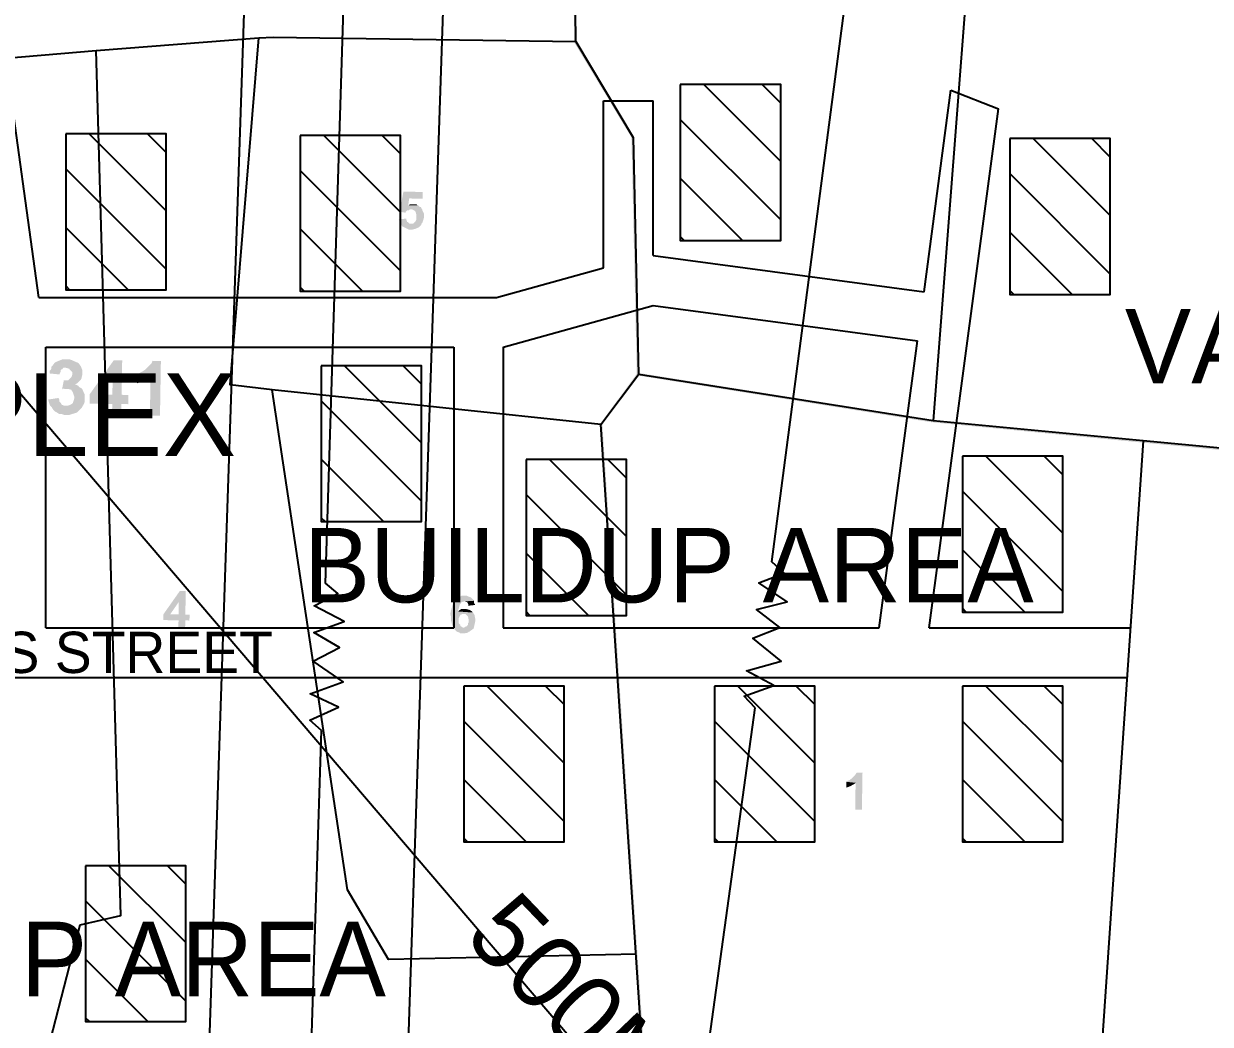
# Model space of a CAD drawing. Header units: metres. Extents: x 297 to 3998, y 336 to 1712.
# Drawn here: x 3433.7 to 3577.2, y 766.4 to 887.4 of the extents above; entities that cross this region are included whole.
import ezdxf

# ---------------------------------------------------------------- set-up
doc = ezdxf.new("R2010")
doc.units = ezdxf.units.M
doc.header["$MEASUREMENT"] = 0
doc.styles.get("Standard").update_dxf_attribs({"font": 'CENSCBK.TTF'})

msp = doc.modelspace()

# ---------------------------------------------------------------- hatches: boundary and pattern name
at = {"linetype": 'Continuous'}
for points in [[(3500.251, 885.272), (3500.556, 885.267), (3499.71, 933.196)], [(3500.556, 885.267), (3499.71, 933.196), (3500.016, 933.191)], [(3500.557, 885.368), (3500.249, 885.17), (3507.489, 873.76)], [(3500.249, 885.17), (3507.489, 873.76), (3507.182, 873.663)], [(3507.489, 873.76), (3507.182, 873.663), (3508.138, 844.959)], [(3507.182, 873.663), (3508.138, 844.959), (3507.833, 844.964)], [(3481.947, 867.056), (3479.608, 867.094), (3479.161, 864.66), (3479.871, 864.546), (3479.873, 864.648), (3479.976, 864.748), (3480.08, 864.848), (3480.181, 864.846), (3480.283, 864.845), (3480.386, 864.945), (3480.59, 864.941), (3481.812, 865.023), (3481.714, 865.228), (3481.612, 865.23), (3481.512, 865.333), (3481.412, 865.437), (3480.191, 865.457), (3480.306, 866.269), (3481.934, 866.242)], [(3480.701, 865.55), (3480.6, 865.552), (3480.498, 865.553), (3480.396, 865.555), (3480.293, 865.455), (3480.191, 865.457), (3481.412, 865.437), (3481.31, 865.438), (3481.21, 865.542), (3481.108, 865.543), (3481.007, 865.545), (3480.905, 865.547)], [(3479.961, 863.833), (3479.044, 863.746), (3479.239, 863.234), (3479.438, 862.926), (3479.841, 862.716), (3480.245, 862.506), (3480.652, 862.499), (3481.06, 862.594), (3481.47, 862.791), (3481.78, 863.091), (3481.782, 863.193), (3480.562, 863.213), (3480.46, 863.214), (3480.358, 863.216), (3480.258, 863.319), (3480.158, 863.423), (3480.056, 863.424), (3480.058, 863.526), (3479.958, 863.629), (3479.96, 863.731)], [(3481.812, 865.023), (3480.59, 864.941), (3480.692, 864.94), (3480.893, 864.835), (3480.993, 864.731), (3481.093, 864.628), (3481.188, 864.22), (3481.185, 864.016), (3481.18, 863.711), (3481.075, 863.509), (3480.972, 863.409), (3480.765, 863.209), (3480.663, 863.211), (3480.562, 863.213), (3481.782, 863.193), (3481.885, 863.293), (3481.992, 863.596), (3482.1, 864.001), (3482.107, 864.408), (3481.91, 864.818), (3481.912, 864.92)], [(3438.889, 846.802), (3438.788, 846.804), (3438.381, 846.81), (3437.869, 846.615), (3437.459, 846.419), (3437.147, 846.017), (3437.044, 845.917), (3438.873, 845.785), (3439.176, 845.678), (3439.376, 845.472), (3439.576, 845.265), (3439.571, 844.96), (3439.465, 844.656), (3439.258, 844.456), (3439.051, 844.256), (3438.644, 844.263), (3438.543, 844.265), (3438.321, 843.149), (3438.424, 843.249), (3438.526, 843.247), (3438.73, 843.244), (3438.933, 843.241), (3440.664, 843.314), (3440.462, 843.419), (3440.362, 843.523), (3440.262, 843.626), (3440.06, 843.731), (3439.857, 843.734), (3440.165, 843.933), (3440.372, 844.133), (3440.579, 844.333), (3440.684, 844.535), (3440.794, 845.042), (3440.8, 845.448), (3440.605, 845.96), (3440.307, 846.372), (3439.801, 846.584), (3439.6, 846.689), (3439.296, 846.795), (3439.093, 846.799)], [(3445.602, 846.693), (3444.585, 846.709), (3441.669, 842.586), (3441.651, 841.467), (3444.397, 841.422), (3444.375, 840.1), (3445.494, 840.082), (3445.515, 841.404), (3446.329, 841.391), (3446.347, 842.509), (3442.788, 842.568), (3444.452, 844.778)], [(3445.602, 846.693), (3444.452, 844.778), (3444.415, 842.541), (3442.788, 842.568), (3445.534, 842.523)], [(3450.28, 846.616), (3449.263, 846.633), (3449.156, 846.329), (3448.95, 846.129), (3448.743, 845.929), (3448.536, 845.729), (3448.33, 845.529), (3448.021, 845.331), (3447.816, 845.232), (3447.508, 845.034), (3447.406, 845.035), (3449.03, 844.805), (3448.952, 840.025), (3450.172, 840.005)], [(3437.044, 845.917), (3437.04, 845.713), (3436.935, 845.512), (3436.832, 845.411), (3436.827, 845.106), (3438.046, 844.985), (3438.048, 845.086), (3438.153, 845.288), (3438.156, 845.492), (3438.259, 845.592), (3438.361, 845.59), (3438.466, 845.792), (3438.669, 845.788), (3438.873, 845.785)], [(3508.039, 845.165), (3507.933, 844.861), (3543.654, 839.497)], [(3447.406, 845.035), (3447.388, 843.917), (3447.694, 844.013), (3447.899, 844.112), (3448.206, 844.208), (3448.515, 844.407), (3448.72, 844.505), (3448.926, 844.705), (3449.03, 844.805)], [(3507.834, 845.066), (3503.562, 838.829), (3503.36, 838.934)], [(3508.138, 844.959), (3507.834, 845.066), (3503.562, 838.829)], [(3507.933, 844.861), (3543.654, 839.497), (3543.548, 839.193)], [(3440.664, 843.314), (3438.933, 843.241), (3439.035, 843.239), (3439.44, 843.131), (3439.638, 842.822), (3439.735, 842.516), (3439.832, 842.209), (3439.723, 841.804), (3439.617, 841.5), (3439.308, 841.302), (3439.001, 841.205), (3438.9, 841.207), (3440.727, 840.973), (3440.832, 841.175), (3441.042, 841.579), (3441.051, 842.087), (3441.059, 842.596), (3440.862, 843.006), (3440.764, 843.211)], [(3437.898, 842.139), (3436.674, 841.955), (3436.672, 841.854), (3436.769, 841.547), (3436.866, 841.24), (3437.066, 841.033), (3437.264, 840.725), (3437.464, 840.518), (3437.666, 840.413), (3437.968, 840.205), (3438.273, 840.2), (3438.576, 840.093), (3438.882, 840.088), (3439.187, 840.083), (3439.493, 840.18), (3439.8, 840.277), (3440.107, 840.373), (3440.314, 840.573), (3440.624, 840.873), (3440.727, 840.973), (3438.9, 841.207), (3438.595, 841.212), (3438.291, 841.318), (3438.193, 841.524), (3437.993, 841.73), (3437.996, 841.934)], [(3543.654, 839.497), (3543.649, 839.191), (3569.047, 837.047)], [(3503.665, 838.929), (3503.358, 838.832), (3507.909, 774.871)], [(3503.358, 838.832), (3507.909, 774.871), (3507.604, 774.876)], [(3543.649, 839.191), (3569.047, 837.047), (3569.042, 836.742)], [(3569.047, 837.047), (3569.042, 836.742), (3598.808, 834.222)], [(3569.042, 836.742), (3598.808, 834.222), (3598.701, 833.918)], [(3453.285, 818.795), (3452.573, 818.806), (3450.594, 815.99), (3450.582, 815.278), (3452.413, 815.248), (3452.398, 814.333), (3453.212, 814.32), (3453.227, 815.235), (3453.735, 815.227), (3453.747, 815.939), (3451.408, 815.977), (3452.45, 817.486)], [(3453.285, 818.795), (3452.45, 817.486), (3452.425, 815.96), (3451.408, 815.977), (3453.238, 815.947)], [(3487.05, 818.243), (3486.847, 818.247), (3486.745, 818.248), (3486.643, 818.25), (3486.54, 818.15), (3486.337, 818.153), (3486.233, 818.053), (3486.027, 817.853), (3485.925, 817.855), (3485.822, 817.755), (3485.718, 817.655), (3485.612, 817.351), (3485.503, 816.946), (3485.395, 816.541), (3485.285, 816.034), (3485.38, 815.626), (3485.373, 815.219), (3485.468, 814.81), (3485.565, 814.504), (3485.665, 814.4), (3486.886, 814.38), (3486.784, 814.382), (3486.684, 814.485), (3486.582, 814.487), (3486.482, 814.59), (3486.484, 814.692), (3486.384, 814.796), (3486.284, 814.899), (3486.285, 815.001), (3486.29, 815.306), (3486.294, 815.509), (3486.399, 815.711), (3486.504, 815.913), (3486.709, 816.011), (3486.912, 816.008), (3488.133, 815.988), (3488.034, 816.193), (3487.932, 816.194), (3486.205, 816.324), (3486.207, 816.426), (3486.313, 816.73), (3486.422, 817.135), (3486.63, 817.436), (3486.937, 817.533), (3488.159, 817.615), (3488.059, 817.718), (3487.759, 818.028), (3487.455, 818.135), (3487.254, 818.24), (3487.152, 818.242)], [(3487.024, 816.616), (3486.617, 816.623), (3486.308, 816.424), (3486.205, 816.324), (3487.932, 816.194), (3487.934, 816.296), (3487.632, 816.505), (3487.227, 816.613), (3487.125, 816.615)], [(3488.159, 817.615), (3486.937, 817.533), (3487.039, 817.532), (3487.342, 817.425), (3487.441, 817.22), (3487.437, 817.016), (3488.252, 817.105), (3488.254, 817.207), (3488.154, 817.31), (3488.157, 817.513)], [(3488.133, 815.988), (3486.912, 816.008), (3487.014, 816.006), (3487.115, 816.004), (3487.316, 815.798), (3487.416, 815.694), (3487.511, 815.286), (3487.506, 814.981), (3487.402, 814.881), (3487.401, 814.779), (3487.399, 814.677), (3487.296, 814.577), (3487.192, 814.477), (3487.091, 814.479), (3486.987, 814.379), (3486.886, 814.38), (3485.665, 814.4), (3485.663, 814.299), (3485.763, 814.195), (3486.064, 813.885), (3486.367, 813.778), (3486.467, 813.675), (3486.569, 813.673), (3486.976, 813.667), (3487.384, 813.762), (3487.487, 813.862), (3487.589, 813.86), (3487.692, 813.96), (3488.104, 814.259), (3488.214, 814.766), (3488.324, 815.272), (3488.231, 815.783), (3488.233, 815.884)], [(3535.124, 796.807), (3534.412, 796.819), (3534.204, 796.517), (3533.894, 796.217), (3533.584, 795.917), (3533.277, 795.82), (3533.173, 795.72), (3534.29, 795.6), (3534.237, 792.346), (3535.051, 792.332)], [(3533.173, 795.72), (3533.162, 795.008), (3533.674, 795.203), (3534.187, 795.5), (3534.29, 795.6)], [(3507.909, 774.871), (3507.604, 774.876), (3509.059, 758.067)], [(3507.604, 774.876), (3509.059, 758.067), (3508.752, 757.97)]]:
    msp.add_hatch(color=0, dxfattribs=at).paths.add_polyline_path(points)
h = msp.add_hatch()
h.set_pattern_fill('ANSI31', color=2, scale=40, angle=90, style=0)
h.set_pattern_definition([(135, (4221.436, -4994.4223), (-3.535534, -3.535534), [])])
h.paths.add_polyline_path([(3513.091, 861.198), (3525.232, 861.198), (3525.232, 880.046), (3513.091, 880.046)])
h = msp.add_hatch()
h.set_pattern_fill('ANSI31', color=2, scale=40, angle=90, style=0)
h.set_pattern_definition([(135, (4147.1103, -5000.389), (-3.535534, -3.535534), [])])
h.paths.add_polyline_path([(3438.766, 855.231), (3450.906, 855.231), (3450.906, 874.079), (3438.766, 874.079)])
h = msp.add_hatch()
h.set_pattern_fill('ANSI31', color=2, scale=40, angle=90, style=0)
h.set_pattern_definition([(135, (4175.476, -5000.5666), (-3.535534, -3.535534), [])])
h.paths.add_polyline_path([(3467.131, 855.053), (3479.272, 855.053), (3479.272, 873.901), (3467.131, 873.901)])
h = msp.add_hatch()
h.set_pattern_fill('ANSI31', color=2, scale=40, angle=90, style=0)
h.set_pattern_definition([(135, (4261.2866, -5000.9593), (-3.535534, -3.535534), [])])
h.paths.add_polyline_path([(3552.942, 854.661), (3565.082, 854.661), (3565.082, 873.509), (3552.942, 873.509)])
h = msp.add_hatch()
h.set_pattern_fill('ANSI31', color=2, scale=40, angle=90, style=0)
h.set_pattern_definition([(135, (4178.0024, -5028.426), (-3.535534, -3.535534), [])])
h.paths.add_polyline_path([(3469.658, 827.194), (3481.798, 827.194), (3481.798, 846.042), (3469.658, 846.042)])
h = msp.add_hatch()
h.set_pattern_fill('ANSI31', color=2, scale=40, angle=90, style=0)
h.set_pattern_definition([(135, (4255.546, -5039.368), (-3.535534, -3.535534), [])])
h.paths.add_polyline_path([(3547.201, 816.252), (3559.341, 816.252), (3559.341, 835.1), (3547.201, 835.1)])
h = msp.add_hatch()
h.set_pattern_fill('ANSI31', color=2, scale=40, angle=90, style=0)
h.set_pattern_definition([(135, (4202.7865, -5039.776), (-3.535534, -3.535534), [])])
h.paths.add_polyline_path([(3494.442, 815.844), (3506.582, 815.844), (3506.582, 834.692), (3494.442, 834.692)])
h = msp.add_hatch()
h.set_pattern_fill('ANSI31', color=2, scale=40, angle=90, style=0)
h.set_pattern_definition([(135, (4195.2385, -5067.166), (-3.535534, -3.535534), [])])
h.paths.add_polyline_path([(3486.894, 788.454), (3499.034, 788.454), (3499.034, 807.302), (3486.894, 807.302)])
h = msp.add_hatch()
h.set_pattern_fill('ANSI31', color=2, scale=40, angle=90, style=0)
h.set_pattern_definition([(135, (4225.558, -5067.166), (-3.535534, -3.535534), [])])
h.paths.add_polyline_path([(3517.214, 788.454), (3529.354, 788.454), (3529.354, 807.302), (3517.214, 807.302)])
h = msp.add_hatch()
h.set_pattern_fill('ANSI31', color=2, scale=40, angle=90, style=0)
h.set_pattern_definition([(135, (4255.546, -5067.166), (-3.535534, -3.535534), [])])
h.paths.add_polyline_path([(3547.201, 788.454), (3559.341, 788.454), (3559.341, 807.302), (3547.201, 807.302)])
h = msp.add_hatch()
h.set_pattern_fill('ANSI31', color=2, scale=40, angle=90, style=0)
h.set_pattern_definition([(135, (4149.503, -5088.8927), (-3.535534, -3.535534), [])])
h.paths.add_polyline_path([(3441.158, 766.727), (3453.299, 766.727), (3453.299, 785.575), (3441.158, 785.575)])

# ---------------------------------------------------------------- linework, layer by layer
at = {"color": 1, "linetype": 'ByBlock'}
msp.add_line((3332.801, 960.29), (3624.707, 618.585), dxfattribs=at)
at = {"color": 2}
for p, q in [((3435.525, 854.282), (3431.549, 883.24)), ((3542.563, 854.984), (3545.822, 879.361)), ((3545.822, 879.361), (3551.573, 877.103)), ((3503.818, 857.871), (3503.818, 878.082)), ((3503.818, 878.082), (3509.818, 878.082)), ((3509.818, 859.361), (3509.818, 878.082)), ((3543.185, 814.346), (3551.573, 877.103)), ((3509.818, 859.361), (3542.563, 854.984)), ((3490.87, 854.282), (3503.818, 857.871)), ((3435.525, 854.282), (3490.87, 854.282)), ((3491.686, 848.282), (3509.818, 853.308)), ((3509.818, 853.308), (3541.769, 849.037)), ((3436.348, 814.346), (3436.348, 848.282)), ((3436.348, 848.282), (3485.686, 848.282)), ((3485.686, 848.282), (3485.686, 814.346)), ((3491.686, 848.282), (3491.686, 814.346)), ((3537.132, 814.346), (3541.769, 849.037)), ((3436.348, 814.346), (3485.686, 814.346)), ((3491.686, 814.346), (3537.132, 814.346)), ((3543.185, 814.346), (3567.506, 814.346)), ((3394.322, 808.346), (3567.097, 808.346))]:
    msp.add_line(p, q, dxfattribs=at)
at = {"color": 0, "linetype": 'Continuous'}
for points in [[(3522.129, 804.649), (3520.83, 806.095), (3524.411, 807.359), (3521.083, 809.142), (3525.273, 810.295), (3521.86, 813.097), (3525.136, 814.366), (3522.323, 816.549), (3526.001, 817.506), (3522.58, 819.8), (3525.651, 820.97), (3524.147, 822.317), (3548.083, 1004.838)], [(3500.454, 885.268), (3499.914, 933.192)], [(3550.486, 927.687), (3543.653, 839.395)], [(3469.694, 801.945), (3468.29, 803.188), (3471.774, 804.759), (3468.341, 806.341), (3472.332, 807.802), (3468.711, 810.303), (3471.892, 811.98), (3468.767, 813.761), (3472.452, 815.125), (3468.821, 817.015), (3471.693, 818.494), (3470.187, 819.74), (3473.372, 921.316)], [(3443.388, 698.609), (3454.382, 711.553), (3460.885, 904.226)], [(3478.533, 714.007), (3484.879, 903.326)], [(3408.758, 851.872), (3414.816, 886.463), (3422.127, 891.837), (3431.549, 883.24), (3442.45, 884.181), (3462.108, 885.691)], [(3463.754, 843.141), (3458.677, 843.732), (3462.108, 885.691)], [(3462.108, 885.691), (3463.839, 885.764), (3500.454, 885.268)], [(3435.092, 757.545), (3435.307, 758.253), (3440.52, 778.413), (3445.421, 779.553), (3442.45, 884.181)], [(3500.454, 885.268), (3507.386, 873.66), (3508.036, 844.961)], [(3517.192, 701.677), (3520.108, 755.648), (3508.856, 758.07), (3503.461, 838.932), (3508.036, 844.961)], [(3598.806, 834.12), (3569.045, 836.946), (3543.653, 839.395), (3508.036, 844.961)], [(3507.807, 774.873), (3477.787, 774.244), (3472.838, 782.666), (3463.754, 843.141)], [(3503.461, 838.932), (3463.754, 843.141)], [(3569.045, 836.946), (3563.425, 754.432)], [(3470.051, 817.605), (3470.051, 817.605)], [(3504.361, 675.945), (3522.129, 804.649)], [(3465.719, 676.881), (3469.694, 801.945)]]:
    msp.add_lwpolyline(points, dxfattribs=at)
at = {"color": 2}
for points in [[(3513.091, 880.046), (3513.091, 861.198), (3525.232, 861.198), (3525.232, 880.046)], [(3438.766, 874.079), (3438.766, 855.231), (3450.906, 855.231), (3450.906, 874.079)], [(3467.131, 873.901), (3467.131, 855.053), (3479.272, 855.053), (3479.272, 873.901)], [(3552.942, 873.509), (3552.942, 854.661), (3565.082, 854.661), (3565.082, 873.509)], [(3469.658, 846.042), (3469.658, 827.194), (3481.798, 827.194), (3481.798, 846.042)], [(3547.201, 835.1), (3547.201, 816.252), (3559.341, 816.252), (3559.341, 835.1)], [(3494.442, 834.692), (3494.442, 815.844), (3506.582, 815.844), (3506.582, 834.692)], [(3486.894, 807.302), (3486.894, 788.454), (3499.034, 788.454), (3499.034, 807.302)], [(3517.214, 807.302), (3517.214, 788.454), (3529.354, 788.454), (3529.354, 807.302)], [(3547.201, 807.302), (3547.201, 788.454), (3559.341, 788.454), (3559.341, 807.302)], [(3441.158, 785.575), (3441.158, 766.727), (3453.299, 766.727), (3453.299, 785.575)]]:
    msp.add_lwpolyline(points, close=True, dxfattribs=at)
at = {"color": 1, "linetype": 'ByBlock'}
msp.add_circle((3312.782, 1009.358), 500, dxfattribs=at)

# ---------------------------------------------------------------- texts
at = {"color": 2, "linetype": 'Continuous'}
msp.add_text('VACANT LAND ', height=9, dxfattribs=at).set_placement((3566.851, 843.909))
at = {"color": 4, "linetype": 'Continuous'}
for s, height, p in [('COMPLEX', 10, (3394.007, 835.105)), ('BUILDUP AREA ', 9, (3467.546, 817.424)), ('E CROSS STREET ', 5, (3405.498, 808.877)), ('BUILDUP AREA ', 9, (3389.201, 769.797))]:
    msp.add_text(s, height=height, dxfattribs=at).set_placement(p)
msp.add_text('500M', height=9, rotation=313.76719, dxfattribs=at).set_placement((3486.791, 776.824))

doc.saveas('drawing.dxf')
